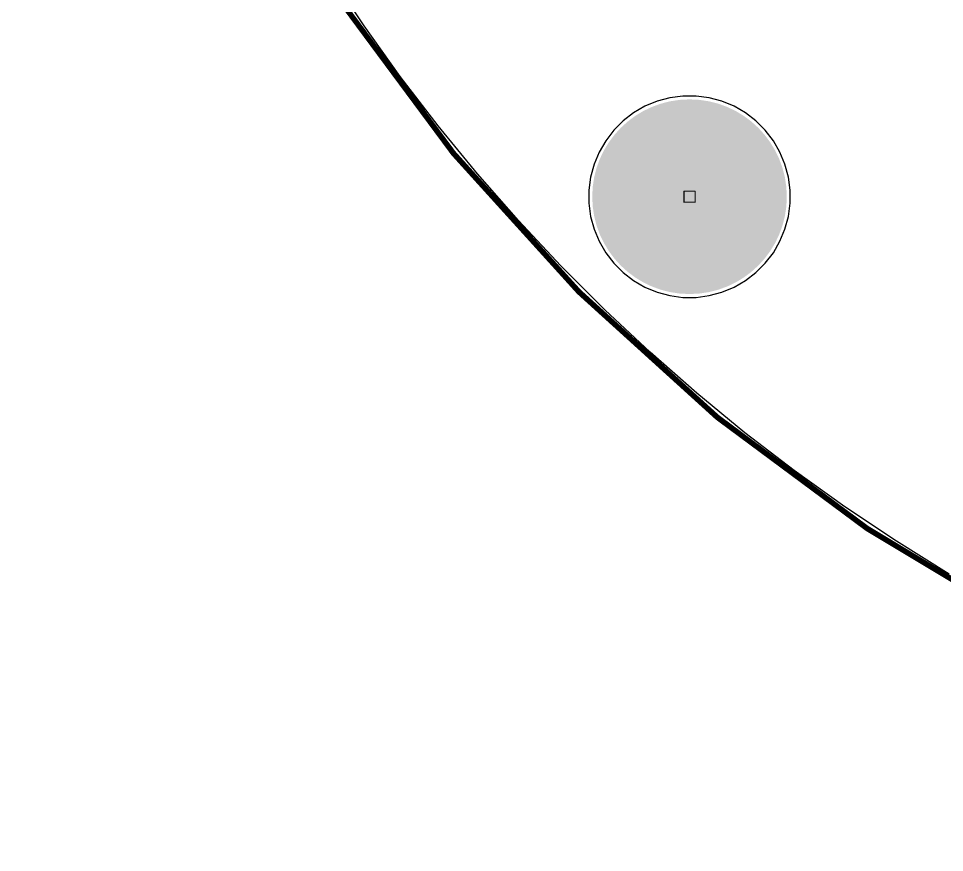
# Model space of a CAD drawing. Header units: inches. Extents: x -89 to 427, y -87 to 99.
# Drawn here: x -87.44 to -44.98, y -87.44 to -49.21 of the extents above; entities that cross this region are included whole.
import ezdxf

# ---------------------------------------------------------------- set-up
doc = ezdxf.new("R2010")
doc.units = ezdxf.units.IN
for name, color, linetype in [('Board_Outline', 56, 'Continuous'), ('Bottom Layer', 5, 'Continuous'), ('Bottom Solder', 6, 'Continuous'), ('Drill Drawing', 1, 'Continuous'), ('Multi-Layer', 9, 'Continuous'), ('Pad Holes', 156, 'Continuous'), ('Top Layer', 1, 'Continuous'), ('Top Solder', 216, 'Continuous')]:
    doc.layers.add(name, color=color, linetype=linetype)

msp = doc.modelspace()

# ---------------------------------------------------------------- hatches: boundary and pattern name
at = {"layer": 'Bottom Layer'}
h = msp.add_hatch(color=5, dxfattribs=at)
edge = h.paths.add_edge_path()
edge.add_arc((-56.667, -57.379), 4.36, 0, 360)
at = {"layer": 'Bottom Solder'}
h = msp.add_hatch(color=6, dxfattribs=at)
edge = h.paths.add_edge_path()
edge.add_arc((-56.667, -57.379), 4.462, 0, 360)
at = {"layer": 'Multi-Layer'}
h = msp.add_hatch(color=9, dxfattribs=at)
edge = h.paths.add_edge_path()
edge.add_arc((-56.667, -57.379), 4.36, 0, 360)
at = {"layer": 'Pad Holes'}
h = msp.add_hatch(color=7, dxfattribs=at)
edge = h.paths.add_edge_path()
edge.add_arc((-56.667, -57.379), 2.5, 0, 360)
at = {"layer": 'Top Layer'}
h = msp.add_hatch(color=1, dxfattribs=at)
edge = h.paths.add_edge_path()
edge.add_arc((-56.667, -57.379), 4.36, 0, 360)
at = {"layer": 'Top Solder'}
h = msp.add_hatch(color=216, dxfattribs=at)
edge = h.paths.add_edge_path()
edge.add_arc((-56.667, -57.379), 4.462, 0, 360)

# ---------------------------------------------------------------- linework, layer by layer
at = {"layer": 'Board_Outline'}
msp.add_lwpolyline([(87.312, 0, 0.254, 0.254, 1), (-87.312, 0, 0.254, 0.254, 1)], format="xyseb", close=True, dxfattribs=at)
at = {"layer": 'Bottom Layer'}
for p, q in [((-71.591, -49.549), (-73.174, -47.18)), ((-69.931, -51.865), (-71.591, -49.549)), ((-68.197, -54.125), (-69.931, -51.865)), ((-58.154, -53), (-58.712, -53.232)), ((-57.569, -52.844), (-58.154, -53)), ((-56.97, -52.765), (-57.569, -52.844)), ((-56.365, -52.765), (-56.97, -52.765)), ((-55.765, -52.844), (-56.365, -52.765)), ((-55.181, -53), (-55.765, -52.844)), ((-54.622, -53.232), (-55.181, -53)), ((-58.712, -53.232), (-59.236, -53.534)), ((-54.098, -53.534), (-54.622, -53.232)), ((-59.716, -53.902), (-60.144, -54.33)), ((-59.236, -53.534), (-59.716, -53.902)), ((-53.619, -53.902), (-54.098, -53.534)), ((-53.191, -54.33), (-53.619, -53.902)), ((-66.39, -56.327), (-68.197, -54.125)), ((-60.144, -54.33), (-60.512, -54.81)), ((-52.823, -54.81), (-53.191, -54.33)), ((-60.512, -54.81), (-60.814, -55.334)), ((-52.52, -55.334), (-52.823, -54.81)), ((-60.814, -55.334), (-61.046, -55.892)), ((-52.289, -55.892), (-52.52, -55.334)), ((-61.046, -55.892), (-61.202, -56.477)), ((-52.132, -56.477), (-52.289, -55.892)), ((-64.511, -58.469), (-66.39, -56.327)), ((-61.202, -56.477), (-61.281, -57.076)), ((-52.053, -57.076), (-52.132, -56.477)), ((-61.281, -57.076), (-61.281, -57.681)), ((-52.053, -57.681), (-52.053, -57.076)), ((-61.281, -57.681), (-61.202, -58.281)), ((-52.132, -58.281), (-52.053, -57.681)), ((-62.563, -60.549), (-64.511, -58.469)), ((-61.202, -58.281), (-61.046, -58.865)), ((-52.289, -58.865), (-52.132, -58.281)), ((-61.046, -58.865), (-60.814, -59.424)), ((-52.52, -59.424), (-52.289, -58.865)), ((-60.814, -59.424), (-60.512, -59.948)), ((-52.823, -59.948), (-52.52, -59.424)), ((-60.512, -59.948), (-60.144, -60.427)), ((-53.191, -60.427), (-52.823, -59.948)), ((-60.549, -62.563), (-62.563, -60.549)), ((-60.144, -60.427), (-59.716, -60.855)), ((-53.619, -60.855), (-53.191, -60.427)), ((-59.716, -60.855), (-59.236, -61.223)), ((-54.098, -61.223), (-53.619, -60.855)), ((-59.236, -61.223), (-58.712, -61.526)), ((-58.712, -61.526), (-58.154, -61.757)), ((-55.181, -61.757), (-54.622, -61.526)), ((-54.622, -61.526), (-54.098, -61.223)), ((-58.154, -61.757), (-57.569, -61.914)), ((-57.569, -61.914), (-56.97, -61.993)), ((-56.97, -61.993), (-56.365, -61.993)), ((-56.365, -61.993), (-55.765, -61.914)), ((-55.765, -61.914), (-55.181, -61.757)), ((-58.469, -64.511), (-60.549, -62.563)), ((-56.327, -66.39), (-58.469, -64.511)), ((-54.125, -68.197), (-56.327, -66.39)), ((-51.865, -69.931), (-54.125, -68.197)), ((-49.549, -71.591), (-51.865, -69.931)), ((-47.18, -73.174), (-49.549, -71.591)), ((-44.76, -74.678), (-47.18, -73.174))]:
    msp.add_line(p, q, dxfattribs=at)
at = {"layer": 'Drill Drawing'}
for points in [[(-56.921, -57.125, 0.0508, 0.0508, 0), (-56.413, -57.125, 0.0508, 0.0508, 0)], [(-56.921, -57.633, 0.0508, 0.0508, 0), (-56.921, -57.125, 0.0508, 0.0508, 0)], [(-56.413, -57.633, 0.0508, 0.0508, 0), (-56.413, -57.125, 0.0508, 0.0508, 0)], [(-56.921, -57.633, 0.0508, 0.0508, 0), (-56.413, -57.633, 0.0508, 0.0508, 0)]]:
    msp.add_lwpolyline(points, format="xyseb", dxfattribs=at)
for points in [[(-56.934, -57.125, 0.0254, 0.0254, 1), (-56.909, -57.125, 0.0254, 0.0254, 1)], [(-56.934, -57.125, 0.0254, 0.0254, 1), (-56.909, -57.125, 0.0254, 0.0254, 1)], [(-56.426, -57.125, 0.0254, 0.0254, 1), (-56.401, -57.125, 0.0254, 0.0254, 1)], [(-56.426, -57.125, 0.0254, 0.0254, 1), (-56.401, -57.125, 0.0254, 0.0254, 1)], [(-56.934, -57.633, 0.0254, 0.0254, 1), (-56.909, -57.633, 0.0254, 0.0254, 1)], [(-56.934, -57.633, 0.0254, 0.0254, 1), (-56.909, -57.633, 0.0254, 0.0254, 1)], [(-56.426, -57.633, 0.0254, 0.0254, 1), (-56.401, -57.633, 0.0254, 0.0254, 1)], [(-56.426, -57.633, 0.0254, 0.0254, 1), (-56.401, -57.633, 0.0254, 0.0254, 1)]]:
    msp.add_lwpolyline(points, format="xyseb", close=True, dxfattribs=at)
at = {"layer": 'Top Layer'}
for p, q in [((-71.591, -49.549), (-73.174, -47.18)), ((-69.931, -51.865), (-71.591, -49.549)), ((-68.197, -54.125), (-69.931, -51.865)), ((-58.154, -53), (-58.712, -53.232)), ((-57.569, -52.844), (-58.154, -53)), ((-56.97, -52.765), (-57.569, -52.844)), ((-56.365, -52.765), (-56.97, -52.765)), ((-55.765, -52.844), (-56.365, -52.765)), ((-55.181, -53), (-55.765, -52.844)), ((-54.622, -53.232), (-55.181, -53)), ((-58.712, -53.232), (-59.236, -53.534)), ((-54.098, -53.534), (-54.622, -53.232)), ((-59.716, -53.902), (-60.144, -54.33)), ((-59.236, -53.534), (-59.716, -53.902)), ((-53.619, -53.902), (-54.098, -53.534)), ((-53.191, -54.33), (-53.619, -53.902)), ((-66.39, -56.327), (-68.197, -54.125)), ((-60.144, -54.33), (-60.512, -54.81)), ((-52.823, -54.81), (-53.191, -54.33)), ((-60.512, -54.81), (-60.814, -55.334)), ((-52.52, -55.334), (-52.823, -54.81)), ((-60.814, -55.334), (-61.046, -55.892)), ((-52.289, -55.892), (-52.52, -55.334)), ((-61.046, -55.892), (-61.202, -56.477)), ((-52.132, -56.477), (-52.289, -55.892)), ((-64.511, -58.469), (-66.39, -56.327)), ((-61.202, -56.477), (-61.281, -57.076)), ((-52.053, -57.076), (-52.132, -56.477)), ((-61.281, -57.076), (-61.281, -57.681)), ((-52.053, -57.681), (-52.053, -57.076)), ((-61.281, -57.681), (-61.202, -58.281)), ((-52.132, -58.281), (-52.053, -57.681)), ((-62.563, -60.549), (-64.511, -58.469)), ((-61.202, -58.281), (-61.046, -58.865)), ((-52.289, -58.865), (-52.132, -58.281)), ((-61.046, -58.865), (-60.814, -59.424)), ((-52.52, -59.424), (-52.289, -58.865)), ((-60.814, -59.424), (-60.512, -59.948)), ((-52.823, -59.948), (-52.52, -59.424)), ((-60.512, -59.948), (-60.144, -60.427)), ((-53.191, -60.427), (-52.823, -59.948)), ((-60.549, -62.563), (-62.563, -60.549)), ((-60.144, -60.427), (-59.716, -60.855)), ((-53.619, -60.855), (-53.191, -60.427)), ((-59.716, -60.855), (-59.236, -61.223)), ((-54.098, -61.223), (-53.619, -60.855)), ((-59.236, -61.223), (-58.712, -61.526)), ((-58.712, -61.526), (-58.154, -61.757)), ((-55.181, -61.757), (-54.622, -61.526)), ((-54.622, -61.526), (-54.098, -61.223)), ((-58.154, -61.757), (-57.569, -61.914)), ((-57.569, -61.914), (-56.97, -61.993)), ((-56.97, -61.993), (-56.365, -61.993)), ((-56.365, -61.993), (-55.765, -61.914)), ((-55.765, -61.914), (-55.181, -61.757)), ((-58.469, -64.511), (-60.549, -62.563)), ((-56.327, -66.39), (-58.469, -64.511)), ((-54.125, -68.197), (-56.327, -66.39)), ((-51.865, -69.931), (-54.125, -68.197)), ((-49.549, -71.591), (-51.865, -69.931)), ((-47.18, -73.174), (-49.549, -71.591)), ((-44.76, -74.678), (-47.18, -73.174))]:
    msp.add_line(p, q, dxfattribs=at)

doc.saveas('drawing.dxf')
